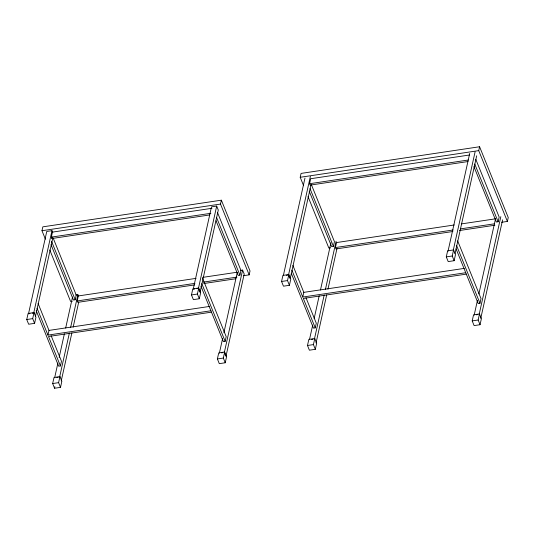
<?xml version="1.0" encoding="UTF-8"?>
<svg xmlns="http://www.w3.org/2000/svg" width="535" height="535" viewBox="0 0 535 535"><rect width="100%" height="100%" fill="white"/><g stroke="black" fill="none" stroke-linecap="round" stroke-linejoin="round"><path stroke-width="0.8" d="M45.408 239.185L41.977 230.719L42.84 226.84L221.363 200.184L250.026 270.977L249.163 274.856L243.378 275.719M26.75 319.529L28.094 313.463L34.033 312.574L35.939 317.282L34.594 323.347L28.656 324.237L26.75 319.529L32.688 318.639L34.033 312.574M29.993 313.577L28.502 313.804L46.759 231.448L51.969 230.672L33.712 313.022L32.22 313.249M209.78 214.936L51.915 238.51L51.353 237.112L52.463 232.11L211.98 208.296M51.915 238.51L52.236 237.079M35.491 316.165L52.845 237.888M210.91 310.775L47.949 335.104L48.993 330.409L38.092 303.485M52.664 383.541L54.008 377.476L59.947 376.587L61.853 381.294L60.508 387.36L54.57 388.249L52.664 383.541L58.603 382.652L59.947 376.587M54.637 377.784L57.894 363.104M59.158 357.4L64.401 333.753M65.665 328.042L72.533 297.059M54.57 388.249L54.911 386.731M36.226 310.755L58.669 366.194L60.428 365.933L61.471 361.232L51.126 335.672M50.992 244.589L73.435 300.028L75.194 299.767L76.237 295.066L53.172 238.088M59.626 377.035L69.383 333.004M70.653 327.3L77.883 294.685L75.743 295.006M194.686 284.887L77.762 302.349L77.2 300.951L78.311 295.949L196.051 278.367M61.224 380.994L71.891 332.884M73.155 327.179L78.759 301.9M191.47 294.932L192.814 288.867L198.752 287.977L200.658 292.685L199.314 298.751L193.376 299.64L191.47 294.932L197.408 294.043L198.752 287.977M194.713 288.98L193.222 289.208L211.486 206.851L216.688 206.075L198.431 288.425L196.947 288.653M249.163 274.856L220.5 204.062L221.363 200.184M217.391 358.945L218.735 352.879L224.673 351.99L226.579 356.698L225.235 362.763L219.297 363.653L217.391 358.945L223.322 358.055L224.673 351.99M219.363 353.187L222.613 338.508M223.877 332.803L237.259 272.462M200.946 286.158L223.389 341.597L225.148 341.337L226.191 336.635L202.504 278.12M216.026 220.761L238.162 275.431L239.921 275.164L240.964 270.469L217.584 212.723M240.469 270.409L242.602 270.088L224.346 352.438L225.683 355.735M225.951 356.397L244.207 274.04L242.602 270.088M303.633 185.752L300.209 177.286L301.065 173.407L479.587 146.75L508.25 217.544L507.387 221.423L501.603 222.286M281.564 281.477L282.908 275.411L288.846 274.529L290.752 279.237L289.408 285.302L283.47 286.185L281.564 281.477L287.502 280.587L288.846 274.529M283.316 275.752L304.983 178.028M310.367 176.436L288.525 274.977L289.856 278.267M467.998 161.55L310.133 185.117L309.571 183.726L310.681 178.723L469.369 155.023M290.304 278.113L311.069 184.468M465.731 272.723L302.763 297.059L303.806 292.357L292.906 265.434M307.485 345.49L308.829 339.424L314.767 338.541L316.673 343.249L315.329 349.315L309.39 350.198L307.485 345.49L313.423 344.6L314.767 338.541M309.457 339.732L312.707 325.073M314.152 318.559L319.201 295.755M320.465 290.057L330.938 242.823M291.354 273.479L313.483 328.149L315.249 327.881L316.285 323.187L305.94 297.627M309.21 191.196L331.653 246.635L333.412 246.374L334.455 241.673L311.39 184.695M314.44 338.989L324.19 295.012M325.454 289.315L336.107 241.265M452.898 231.501L335.98 248.956L335.418 247.565L336.522 242.562L454.268 224.981M316.045 342.942L326.691 294.892M327.955 289.194L336.983 248.481M446.29 256.88L447.635 250.815L453.573 249.932L455.479 254.64L454.135 260.699L448.196 261.588L446.29 256.88L452.229 255.991L453.573 249.932M448.042 251.156L469.703 153.431M453.245 250.38L475.093 151.84M455.031 253.516L476.692 155.799M507.387 221.423L478.731 150.629L479.587 146.75M472.204 320.893L473.549 314.827L479.487 313.945L481.393 318.653L480.049 324.712L474.11 325.601L472.204 320.893L478.143 320.004L479.487 313.945M474.177 315.135L477.427 300.476M478.872 293.962L495.657 218.226M456.074 248.875L478.21 303.552L479.969 303.285L481.012 298.59L457.632 240.837M473.93 166.599L496.38 222.038L498.138 221.778L499.175 217.076L475.796 159.33M479.166 314.393L500.827 216.668M480.764 318.345L502.606 219.811M300.209 177.286L478.731 150.629M309.571 183.726L468.259 160.025M41.977 230.719L220.5 204.062M51.353 237.112L210.87 213.298M461.678 223.871L495.437 218.828M330.523 247.832L328.864 248.079L307.993 196.526M335.418 247.565L453.158 229.983M460.568 228.873L494.327 223.831M459.485 230.518L494.895 225.228M202.638 277.384L237.219 272.221M72.292 301.265L70.64 301.513L49.768 249.952M77.2 300.951L194.941 283.369M203.173 282.146L236.931 277.103M203.741 283.537L235.855 278.742M286.292 275.304L287.783 275.084M48.993 330.409L209.486 306.441M303.806 292.357L464.3 268.389M211.479 312.166L48.511 336.502L60.428 365.933M466.293 274.121L303.332 298.45L315.249 327.881M56.777 377.463L58.201 377.249M221.497 352.866L222.921 352.652M311.591 339.411L313.015 339.197M476.31 314.814L477.742 314.6M474.759 164.031L498.138 221.778M456.589 245.538L479.969 303.285M452.229 255.991L454.135 260.699M478.143 320.004L480.049 324.712M310.032 188.628L333.412 246.374M291.863 270.135L302.763 297.059M287.502 280.587L289.408 285.302M313.423 344.6L315.329 349.315M216.688 206.075L218.287 210.028L200.03 292.384L198.699 289.087M216.541 217.417L239.921 275.164M201.769 283.59L225.148 341.337M197.408 294.043L199.314 298.751M223.322 358.055L225.235 362.763M51.969 230.672L52.764 232.651M77.883 294.685L78.418 296.002M51.507 241.245L75.194 299.767M37.049 308.18L47.949 335.104M32.688 318.639L34.594 323.347M58.603 382.652L60.508 387.36"/></g></svg>
